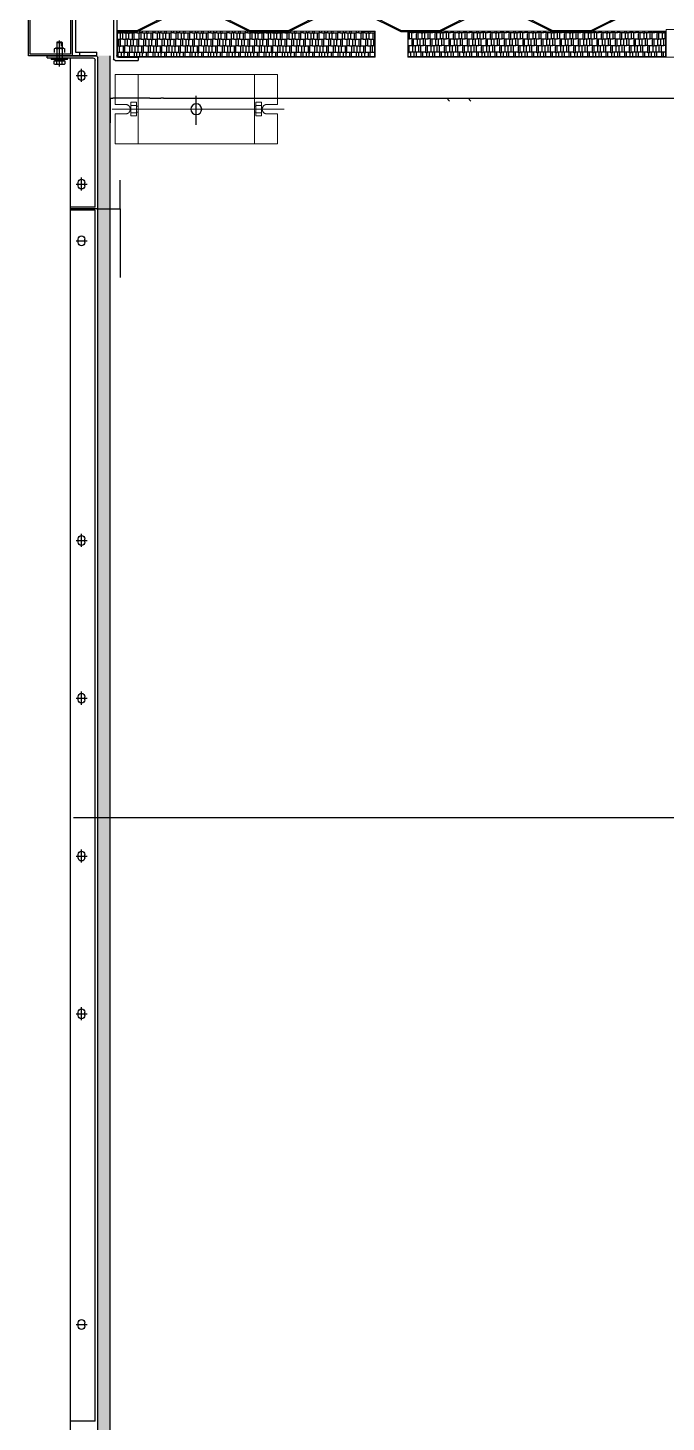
# Model space of a CAD drawing. Extents: x 758840 to 1108724, y -102573 to 143521.
# Drawn here: x 846366 to 847539, y 111976 to 114539 of the extents above; entities that cross this region are included whole.
import ezdxf

# ---------------------------------------------------------------- set-up
doc = ezdxf.new("R2010")
doc.units = 0
doc.header["$LTSCALE"] = 1000
doc.header["$MEASUREMENT"] = 0
doc.linetypes.add('AM_ISO08W050', pattern=[18, 12, -1.5, 3, -1.5])
doc.linetypes.add('CENTER', pattern=[2, 1.25, -0.25, 0.25, -0.25])
for name, color, linetype in [('$DDT_AUDIT_GENERATED_(32FF)', 7, 'Continuous'), ('$DDT_AUDIT_GENERATED_(4A3)', 7, 'Continuous'), ('$DDT_AUDIT_GENERATED_(8C3)', 7, 'Continuous'), ('$DDT_AUDIT_GENERATED_(D0B)', 7, 'Continuous'), ('$DDT_AUDIT_GENERATED_(D0E)', 7, 'Continuous'), ('$DDT_AUDIT_GENERATED_(D17)', 7, 'Continuous'), ('0825底图', 253, 'Continuous'), ('AC_EQUIPMENT', 7, 'Continuous'), ('AC_KS', 6, 'Continuous'), ('DEFAULT_1', 7, 'CENTER'), ('PUB_HATCH', 8, 'Continuous'), ('低温左上端板', 7, 'Continuous'), ('低温水室连接板', 7, 'Continuous'), ('高温左上端板', 7, 'Continuous')]:
    doc.layers.add(name, color=color, linetype=linetype)
doc.layers.add('3中心线层', color=1, linetype='CENTER', lineweight=15)
doc.layers.add('AM_7', color=4, linetype='AM_ISO08W050', lineweight=25)
pattern_1 = [(37.5, (3466259.34, 2107941.8666), (-0.125986716, 3.853647538), [0, -3.04, 0, -3.4, 0, -3.25]), (7.5, (3466259.34, 2107941.8666), (3.53955341, 5.64429213), [0, -1.64, 0, -2.74, 0, -1.05]), (327.5, (3466256.88, 2107941.8666), (6.228283724, 0.011318107), [0, -1, 0, -3.6, 0, -4.7]), (317.5, (3466256.88, 2107941.8666), (6.01225321, 1.75535113), [0, -0.5, 0, -2.36, 0, -2.7])]

# ---------------------------------------------------------------- blocks, each defined once
blk = doc.blocks.new('外六角螺栓')
for p, q in [((645253.7, -153149.9), (645253.7, -153155.5)), ((645253.7, -153155.5), (645273.4, -153155.5)), ((645271, -153148.5), (645256.1, -153148.5)), ((645258.6, -153149.9), (645258.6, -153155.5)), ((645262.9, -153155.5), (645264.7, -153158.1)), ((645263.5, -153145.1), (645263.5, -153193)), ((645268.5, -153149.9), (645268.5, -153155.5)), ((645273.4, -153155.5), (645273.4, -153149.9)), ((645248.5, -153160.6), (645248.5, -153158.1)), ((645278.5, -153158.1), (645248.5, -153158.1)), ((645248.5, -153160.6), (645278.5, -153160.6)), ((645253.7, -153160.6), (645273.4, -153160.6)), ((645258.5, -153182.6), (645258.5, -153160.6)), ((645268.5, -153180.5), (645268.5, -153160.6)), ((645268.5, -153189.1), (645268.5, -153172)), ((645278.5, -153158.1), (645278.5, -153160.6)), ((645258.5, -153189), (645258.5, -153182.6)), ((645258.5, -153189), (645268.5, -153189)), ((645259.5, -153190.1), (645258.5, -153189.1)), ((645259.5, -153182.6), (645259.5, -153190)), ((645259.5, -153190.1), (645267.5, -153190.1)), ((645267.5, -153182.6), (645267.5, -153190)), ((645267.5, -153190.1), (645268.5, -153189.1))]:
    blk.add_line(p, q)
blk.add_lwpolyline([(645271.4, -153155.5), (645255.9, -153155.5), (645255.9, -153158.1), (645271.4, -153158.1)], close=True)
for centre, radius, start, end in [((645256.2, -153151.3), 2.82, 29.385, 150.615), ((645263.5, -153157.6), 9.12, 57.4427, 122.5573), ((645270.9, -153151.3), 2.82, 29.385, 150.615)]:
    blk.add_arc(centre, radius, start, end)
blk = doc.blocks.new('外六角螺母')
for p, q in [((645253.7, -153181.1), (645253.7, -153174.6)), ((645273.4, -153174.6), (645273.4, -153181.1)), ((645271, -153182.6), (645256.1, -153182.6))]:
    blk.add_line(p, q)
for centre, radius, start, end in [((645256.2, -153179.8), 2.82, 209.385, 330.615), ((645263.5, -153173.5), 9.12, 237.4427, 302.5573), ((645270.9, -153179.8), 2.82, 209.385, 330.615)]:
    blk.add_arc(centre, radius, start, end)
blk = doc.blocks.new('侧支承')
at = {"color": 0}
for p, q in [((677496.6, -151497.3), (677431.6, -151497.3)), ((677431.6, -151497.3), (677431.6, -151577.3)), ((677496.6, -151503.3), (677437.6, -151503.3)), ((677437.6, -151503.3), (677437.6, -151571.3)), ((677496.6, -151497.3), (677496.6, -151503.3)), ((677431.6, -151577.3), (677476.6, -151577.3)), ((677437.6, -151571.3), (677476.6, -151571.3)), ((677476.6, -151577.3), (677476.6, -151571.3))]:
    blk.add_line(p, q, dxfattribs=at)
blk = doc.blocks.new('128')
for p, q in [((645016.2, -154981.3), (645054.2, -154981.3)), ((645016.2, -154983.3), (645053.7, -154983.3)), ((645053.7, -154983.3), (645121.7, -155017.3)), ((645054.2, -154981.3), (645122.2, -155015.3)), ((645192.2, -155015.3), (645260.2, -154981.3)), ((645192.7, -155017.3), (645260.7, -154983.3)), ((645260.2, -154981.3), (645332.2, -154981.3)), ((645260.7, -154983.3), (645331.7, -154983.3)), ((645331.7, -154983.3), (645399.7, -155017.3)), ((645332.2, -154981.3), (645400.2, -155015.3)), ((645470.2, -155015.3), (645538.2, -154981.3)), ((645470.7, -155017.3), (645538.7, -154983.3)), ((645538.2, -154981.3), (645610.2, -154981.3)), ((645538.7, -154983.3), (645609.7, -154983.3)), ((645609.7, -154983.3), (645677.7, -155017.3)), ((645610.2, -154981.3), (645678.2, -155015.3)), ((645748.2, -155015.3), (645816.2, -154981.3)), ((645748.7, -155017.3), (645816.7, -154983.3)), ((645816.2, -154981.3), (645888.2, -154981.3)), ((645816.7, -154983.3), (645887.7, -154983.3)), ((645887.7, -154983.3), (645955.7, -155017.3)), ((645888.2, -154981.3), (645956.2, -155015.3)), ((646026.2, -155015.3), (646094.2, -154981.3)), ((646026.7, -155017.3), (646094.7, -154983.3)), ((645121.7, -155017.3), (645192.7, -155017.3)), ((645122.2, -155015.3), (645192.2, -155015.3)), ((645399.7, -155017.3), (645470.7, -155017.3)), ((645400.2, -155015.3), (645470.2, -155015.3)), ((645677.7, -155017.3), (645713.2, -155017.3)), ((645678.2, -155015.3), (645713.2, -155015.3)), ((645713.2, -155015.3), (645748.2, -155015.3)), ((645713.2, -155017.3), (645748.7, -155017.3)), ((645955.7, -155017.3), (646026.7, -155017.3)), ((645956.2, -155015.3), (646026.2, -155015.3))]:
    blk.add_line(p, q)
at = {"color": 0}
for p, q in [((645016.2, -154983.3), (645016.2, -154981.3)), ((646094.2, -154981.3), (646132.2, -154981.3)), ((646094.7, -154983.3), (646132.2, -154983.3)), ((646132.2, -154981.3), (646132.2, -154983.3))]:
    blk.add_line(p, q, dxfattribs=at)
blk = doc.blocks.new('侧网板')
h = blk.add_hatch()
h.set_pattern_fill('AR-RSHKE', color=4, style=0)
h.set_pattern_definition([(0, (0, 50), (25.5, 12), [6, -5, 7, -3, 9, -4]), (0, (6, 50.5), (25.5, 12), [5, -19, 4, -6]), (0, (18, 49.25), (25.5, 12), [3, -31]), (90, (0, 50), (-8.5, 12), [11.5, -36.5]), (90, (6, 50), (-8.5, 12), [11.25, -36.75]), (90, (11, 50), (-8.5, 12), [10.5, -37.5]), (90, (18, 49.25), (-8.5, 12), [11.5, -36.5]), (90, (21, 49.25), (-8.5, 12), [11.5, -36.5]), (90, (30, 50), (-8.5, 12), [11, -37])])
h.paths.add_polyline_path([(44394.9, 13537.8), (44394.9, 13583.8), (44418.9, 13583.8), (44418.9, 13584.8), (44843.7, 13584.8), (44843.7, 13583.8), (44867.7, 13583.8), (44867.7, 13537.8)])
at = {"layer": '3中心线层'}
for p, q in [((44393.9, 13584.8), (44393.9, 13536.8)), ((44393.9, 13584.8), (44418.9, 13584.8)), ((44394.9, 13583.8), (44394.9, 13537.8)), ((44394.9, 13583.8), (44418.9, 13583.8)), ((44418.9, 13584.8), (44418.9, 13583.8)), ((44418.9, 13584.8), (44843.7, 13584.8)), ((44868.7, 13584.8), (44843.7, 13584.8)), ((44843.7, 13584.8), (44843.7, 13583.8)), ((44867.7, 13583.8), (44843.7, 13583.8)), ((44867.7, 13583.8), (44867.7, 13537.8)), ((44868.7, 13584.8), (44868.7, 13536.8)), ((44393.9, 13536.8), (44868.7, 13536.8)), ((44394.9, 13537.8), (44867.7, 13537.8))]:
    blk.add_line(p, q, dxfattribs=at)
blk = doc.blocks.new('11111111')
for p, q in [((7399.03, 1956.56), (7378.41, 1956.56)), ((7399.03, 1956.56), (7399.03, 1918.86)), ((7399.03, 1918.86), (7378.41, 1918.86))]:
    blk.add_line(p, q)
at = {"color": 7}
for p, q in [((7405.86, 1937.81), (7405.86, 1962.35)), ((7406.75, 1962.35), (7406.75, 1937.81)), ((7408.66, 1961.7), (7406.75, 1960.83)), ((7408.66, 1957.69), (7406.75, 1958.56))]:
    blk.add_line(p, q, dxfattribs=at)
for points in [[(7404.66, 1960.06), (7404.22, 1960.06), (7404.22, 1958.68), (7404.66, 1958.68)], [(7405.86, 1960.79), (7404.66, 1960.79), (7404.66, 1958.15), (7405.86, 1958.15)], [(7413.08, 1961.7), (7408.66, 1961.7), (7408.66, 1957.69), (7413.08, 1957.69)], [(7408.05, 1943.25), (7401.22, 1943.25), (7401.22, 1941.2), (7408.05, 1941.2)], [(7402.79, 1946.24), (7402.09, 1946.24), (7402.09, 1926.73), (7402.79, 1926.73)], [(7399.03, 1935.42), (7410.56, 1935.42), (7410.56, 1931.09), (7399.03, 1931.09)], [(7408.79, 1937.81), (7403.68, 1937.81), (7403.68, 1928.91), (7408.79, 1928.91)], [(7407.79, 1928.91), (7404.86, 1928.91), (7404.86, 1926.95), (7407.79, 1926.95)]]:
    blk.add_lwpolyline(points, close=True, dxfattribs=at)
blk = doc.blocks.new('*U110')
at = {"color": 1}
for p, q in [((34383.6, -33508.2), (34383.6, -33510.2)), ((34383.6, -33517.2), (34383.6, -33508.2)), ((34385.4, -33517.2), (34383.6, -33517.2)), ((34385.4, -33510), (34385.4, -33517.2)), ((34385.4, -33517.2), (34649.2, -33517.2)), ((34385.6, -33506.2), (34649.2, -33506.2)), ((34387.4, -33508), (34416.8, -33508)), ((34416.8, -33508), (34416.8, -33598)), ((34418.6, -33596.2), (34418.6, -33506.2)), ((34649.2, -33506.2), (34851.4, -33506.2)), ((34649.2, -33517.2), (34851.6, -33517.2)), ((34818.4, -33636.2), (34818.4, -33506.2)), ((34849.6, -33508), (34820.2, -33508)), ((34820.2, -33508), (34820.2, -33598)), ((34851.6, -33510), (34851.6, -33517.2)), ((34851.6, -33517.2), (34853.4, -33517.2)), ((34853.4, -33508.2), (34853.4, -33510.2)), ((34853.4, -33517.2), (34853.4, -33508.2)), ((34416.8, -33598), (34416.8, -33724.4)), ((34418.6, -33726.2), (34418.6, -33596.2)), ((34820.2, -33598), (34820.2, -33724.4)), ((34818.4, -33726.2), (34818.4, -33636.2)), ((34385.4, -33715.2), (34383.6, -33715.2)), ((34383.6, -33715.2), (34383.6, -33724.2)), ((34383.6, -33724.2), (34383.6, -33722.2)), ((34385.4, -33715.2), (34649.2, -33715.2)), ((34385.4, -33722.4), (34385.4, -33715.2)), ((34649.2, -33726.2), (34385.6, -33726.2)), ((34387.4, -33724.4), (34416.8, -33724.4)), ((34649.2, -33715.2), (34851.6, -33715.2)), ((34851.4, -33726.2), (34649.2, -33726.2)), ((34849.6, -33724.4), (34820.2, -33724.4)), ((34830.5, -33715.2), (34832.3, -33715.2)), ((34851.6, -33722.4), (34851.6, -33715.2)), ((34853.4, -33715.2), (34853.4, -33724.2)), ((34853.4, -33724.2), (34853.4, -33722.2))]:
    blk.add_line(p, q, dxfattribs=at)
at = {"color": 5}
for p, q in [((34649.2, -33534.2), (34418.6, -33534.2)), ((34818.4, -33534.2), (34649.2, -33534.2)), ((34649.2, -33564.2), (34418.6, -33564.2)), ((34818.4, -33564.2), (34649.2, -33564.2)), ((34649.2, -33668.2), (34418.6, -33668.2)), ((34818.4, -33668.2), (34649.2, -33668.2)), ((34649.2, -33698.2), (34418.6, -33698.2)), ((34818.4, -33698.2), (34649.2, -33698.2))]:
    blk.add_line(p, q, dxfattribs=at)
at = {"color": 1}
for centre, start, end in [((34385.6, -33508.2), 90, 180), ((34387.4, -33510), 90, 180), ((34849.6, -33510), 0, 90), ((34851.4, -33508.2), 0, 90), ((34385.6, -33724.2), 180, 270), ((34387.4, -33722.4), 180, 270), ((34849.6, -33722.4), 270, 0), ((34851.4, -33724.2), 270, 0)]:
    blk.add_arc(centre, 2, start, end, dxfattribs=at)
for points in [[(34449.6, -33517.2), (34455.4, -33514.9), (34457.1, -33511.7), (34461.8, -33510.8), (34464.6, -33506.2)], [(34787.5, -33517.2), (34781.6, -33514.9), (34779.9, -33511.7), (34775.2, -33510.8), (34772.4, -33506.2)], [(34449.6, -33715.2), (34455.4, -33717.5), (34457.1, -33720.7), (34461.8, -33721.6), (34464.6, -33726.2)], [(34787.5, -33715.2), (34781.6, -33717.5), (34779.9, -33720.7), (34775.2, -33721.6), (34772.4, -33726.2)]]:
    blk.add_spline(points, degree=3, dxfattribs=at)
at = {"color": 0, "xscale": 3, "yscale": 3, "zscale": 3}
blk.add_blockref('11111111', (12685, -39427.9), dxfattribs=at)
blk = doc.blocks.new('SSLJF')
for p, q in [((34316.8, -32389.1), (34336.8, -32389.1)), ((34316.8, -32858.7), (34336.8, -32858.7))]:
    blk.add_line(p, q)
at = {"color": 1}
for p, q in [((34272.7, -32410.4), (34349.8, -32410.4)), ((34273.5, -32834.2), (34360.2, -32834.2))]:
    blk.add_line(p, q, dxfattribs=at)
at = {"layer": 'AC_EQUIPMENT'}
for points in [[(34316.8, -32389.1), (34316.8, -32858.7)], [(34336.8, -32389.1), (34336.8, -32858.7)], [(34440.4, -32439.8), (34316.8, -32439.8)], [(34440.4, -32439.8), (34440.4, -32808)], [(34440.4, -32808), (34316.8, -32808)]]:
    blk.add_lwpolyline(points, dxfattribs=at)
at = {"layer": 'AC_KS'}
blk.add_lwpolyline([(34591.3, -32675.2), (34591.3, -32572.6), (34388.6, -32572.6), (34388.6, -32675.2)], close=True, dxfattribs=at)
blk.add_lwpolyline([(34622.1, -32623.9), (34316.8, -32623.9)], dxfattribs=at)
at = {"layer": 'AC_KS', "extrusion": (0, 0, -1)}
blk.add_ellipse((34357.9, -32546.9), major_axis=(0, 77), ratio=0.2, dxfattribs=at)
at = {"layer": 'AC_KS'}
blk.add_ellipse((34357.9, -32700.9), major_axis=(0, 77), ratio=0.2, start_param=3.141593, end_param=9.424778, dxfattribs=at)
blk = doc.blocks.new('FD61GD')
for p, q in [((24199, -16830.6), (24160, -16830.6)), ((24160, -16830.6), (24160, -16834.7)), ((24195, -16834.6), (24160, -16834.6)), ((24195, -16980.2), (24195, -16834.6)), ((24199, -16980.2), (24199, -16830.6)), ((24599.4, -16980.2), (24599.4, -16830.6)), ((24638.4, -16830.6), (24599.4, -16830.6)), ((24603.4, -16980.2), (24603.4, -16834.6)), ((24638.4, -16834.6), (24603.4, -16834.6)), ((24638.4, -16830.6), (24638.4, -16834.6)), ((24238.8, -16920.6), (24579.6, -16920.6)), ((24238.8, -16935.2), (24559.6, -16935.2)), ((24238.8, -16950.2), (24559.6, -16950.2)), ((24238.8, -16965.2), (24559.6, -16965.2)), ((24049.4, -16976.2), (24195, -16976.2)), ((24049.4, -16980.2), (24195, -16980.2)), ((24195, -16980.2), (24199, -16980.2)), ((24238.8, -16980.2), (24579.6, -16980.2)), ((24238.8, -16980.2), (24579.6, -16980.2)), ((24603.4, -16980.2), (24599.4, -16980.2))]:
    blk.add_line(p, q)
for points in [[(24238.8, -16980.2), (24238.8, -16920.6), (24199, -16920.6), (24199, -16980.2)], [(24236.8, -16978.2), (24236.8, -16922.6), (24201, -16922.6), (24201, -16978.2)], [(24599.4, -16980.2), (24599.4, -16920.6), (24559.6, -16920.6), (24559.6, -16980.2)], [(24597.4, -16978.2), (24597.4, -16922.6), (24561.6, -16922.6), (24561.6, -16978.2)]]:
    blk.add_lwpolyline(points, close=True)
for radius in [2.29, 2.29, 1.05]:
    blk.add_circle((24049.4, -16982.5), radius)
at = {"xscale": -1, "rotation": 270}
blk.add_blockref('SSLJF', (57023.3, -50927.4), dxfattribs=at)
at = {"xscale": -1}
blk.add_blockref('*U110', (59018, 16895.6), dxfattribs=at)
blk = doc.blocks.new('1221')
blk.add_line((624790.1, -174264.2), (624790.1, -174317.1))
blk.add_circle((624790.1, -174292.7), 10)
at = {"layer": '3中心线层'}
for p, q in [((624635.5, -174292.7), (624951.6, -174292.7)), ((624660.1, -174283.9), (624640.8, -174283.9)), ((624670.1, -174285.7), (624680.5, -174285.7)), ((624680.5, -174287.3), (624683.2, -174287.3)), ((624680.5, -174298), (624683.2, -174298)), ((624899.7, -174287.3), (624897, -174287.3)), ((624899.7, -174298), (624897, -174298)), ((624910.1, -174285.7), (624899.7, -174285.7)), ((624920.1, -174283.9), (624939.3, -174283.9)), ((624660.1, -174301.4), (624640.8, -174301.4)), ((624670.1, -174299.6), (624680.5, -174299.6)), ((624910.1, -174299.6), (624899.7, -174299.6)), ((624920.1, -174301.4), (624939.3, -174301.4))]:
    blk.add_line(p, q, dxfattribs=at)
for points in [[(624939.3, -174283.9), (624939.3, -174229.2), (624640.8, -174229.2), (624640.8, -174283.9)], [(624640.8, -174301.4), (624640.8, -174356.2), (624939.3, -174356.2), (624939.3, -174301.4)]]:
    blk.add_lwpolyline(points, dxfattribs=at)
for points in [[(624683.2, -174229.2), (624897, -174229.2), (624897, -174356.2), (624683.2, -174356.2)], [(624670.1, -174280.2), (624680.5, -174280.2), (624680.5, -174305.4), (624670.1, -174305.4)], [(624910.1, -174280.2), (624899.7, -174280.2), (624899.7, -174305.4), (624910.1, -174305.4)]]:
    blk.add_lwpolyline(points, close=True, dxfattribs=at)
for centre, start, end in [((624660.1, -174292.7), 270, 90), ((624920.1, -174292.7), 90, 270)]:
    blk.add_arc(centre, 8.75, start, end, dxfattribs=at)
blk = doc.blocks.new('柴发集装箱')
at = {"layer": 'AM_7'}
h = blk.add_hatch(dxfattribs=at)
h.set_pattern_fill('AR-SAND', color=256, scale=2, style=0)
h.set_pattern_definition(pattern_1)
h.paths.add_polyline_path([(4111794.4, 1941697.8), (4111817.4, 1941697.8), (4111817.4, 1944490.8), (4111794.4, 1944490.8)])
h = blk.add_hatch(dxfattribs=at)
h.set_pattern_fill('AR-SAND', color=256, scale=2, style=0)
h.set_pattern_definition(pattern_1)
h.paths.add_polyline_path([(4111794.4, 1941697.8), (4111817.4, 1941697.8), (4111817.4, 1944490.8), (4111794.4, 1944490.8)])
h = blk.add_hatch(dxfattribs=at)
h.set_pattern_fill('AR-SAND', color=256, scale=2, style=0)
h.set_pattern_definition(pattern_1)
h.paths.add_polyline_path([(4111794.4, 1941697.8), (4111817.4, 1941697.8), (4111817.4, 1944490.8), (4111794.4, 1944490.8)])
h = blk.add_hatch(dxfattribs=at)
h.set_pattern_fill('AR-SAND', color=256, scale=2, style=0)
h.set_pattern_definition(pattern_1)
h.paths.add_polyline_path([(4111794.4, 1941697.8), (4111817.4, 1941697.8), (4111817.4, 1944490.8), (4111794.4, 1944490.8)])
at = {"layer": '$DDT_AUDIT_GENERATED_(32FF)', "color": 7, "linetype": 'Continuous'}
blk.add_line((4111817.4, 1944369.7), (4111817.4, 1941825.9), dxfattribs=at)
at = {"layer": '$DDT_AUDIT_GENERATED_(4A3)', "color": 7, "linetype": 'Continuous'}
blk.add_line((4111830.4, 1941775.9), (4111822.4, 1941775.9), dxfattribs=at)
at = {"layer": '$DDT_AUDIT_GENERATED_(8C3)', "color": 7, "linetype": 'Continuous'}
for p, q in [((4111915.4, 1941775.9), (4112027.4, 1941775.9)), ((4112246.4, 1941775.9), (4112256.4, 1941775.9)), ((4112475.3, 1941775.9), (4112877.3, 1941775.9))]:
    blk.add_line(p, q, dxfattribs=at)
at = {"layer": '$DDT_AUDIT_GENERATED_(D0B)', "color": 7, "linetype": 'Continuous'}
for q in [(4111817.4, 1941820.9), (4111822.4, 1941775.9)]:
    blk.add_line((4111817.4, 1941775.9), q, dxfattribs=at)
at = {"layer": '$DDT_AUDIT_GENERATED_(D0E)', "color": 7, "linetype": 'Continuous'}
blk.add_line((4111890.4, 1941775.9), (4111910.4, 1941775.9), dxfattribs=at)
at = {"layer": '$DDT_AUDIT_GENERATED_(D17)', "color": 7, "linetype": 'Continuous'}
for p, q in [((4111890.4, 1941775.9), (4111830.4, 1941775.9)), ((4111915.4, 1941775.9), (4111910.4, 1941775.9))]:
    blk.add_line(p, q, dxfattribs=at)
for p, q in [((4111744.4, 1944490.8), (4111744.4, 1941701.8)), ((4111744.4, 1944490.8), (4111744.4, 1941701.8)), ((4111744.4, 1944490.8), (4111744.4, 1941701.8)), ((4111744.4, 1944490.8), (4111744.4, 1941701.8)), ((4111794.4, 1944491.8), (4111794.4, 1941701.8)), ((4111794.4, 1944491.8), (4111794.4, 1941701.8)), ((4111794.4, 1944491.8), (4111794.4, 1941701.8)), ((4111794.4, 1944491.8), (4111794.4, 1941701.8)), ((4111817.4, 1944491.8), (4111817.4, 1941697.8)), ((4111817.4, 1944491.8), (4111817.4, 1941697.8)), ((4111817.4, 1944491.8), (4111817.4, 1941697.8)), ((4111817.4, 1944491.8), (4111817.4, 1941697.8)), ((4111789.4, 1944207.8), (4111744.4, 1944207.8)), ((4111789.4, 1944207.8), (4111744.4, 1944207.8)), ((4111789.4, 1944207.8), (4111744.4, 1944207.8)), ((4111789.4, 1944207.8), (4111744.4, 1944207.8)), ((4111789.4, 1944207.8), (4111789.4, 1941981.8)), ((4111789.4, 1944207.8), (4111789.4, 1941981.8)), ((4111789.4, 1944207.8), (4111789.4, 1941981.8)), ((4111789.4, 1944207.8), (4111789.4, 1941981.8)), ((4111758.4, 1944032.8), (4111758.4, 1944026.8)), ((4111758.4, 1944032.8), (4111758.4, 1944026.8)), ((4111758.4, 1944032.8), (4111758.4, 1944026.8)), ((4111758.4, 1944032.8), (4111758.4, 1944026.8)), ((4111770.4, 1944032.8), (4111770.4, 1944026.8)), ((4111770.4, 1944032.8), (4111770.4, 1944026.8)), ((4111770.4, 1944032.8), (4111770.4, 1944026.8)), ((4111770.4, 1944032.8), (4111770.4, 1944026.8)), ((4111764.4, 1943470.5), (4111764.4, 1943446.5)), ((4111764.4, 1943470.5), (4111764.4, 1943446.5)), ((4111764.4, 1943470.5), (4111764.4, 1943446.5)), ((4111764.4, 1943470.5), (4111764.4, 1943446.5)), ((4111758.4, 1943461.8), (4111758.4, 1943455.8)), ((4111758.4, 1943461.8), (4111758.4, 1943455.8)), ((4111758.4, 1943461.8), (4111758.4, 1943455.8)), ((4111758.4, 1943461.8), (4111758.4, 1943455.8)), ((4111770.4, 1943461.8), (4111770.4, 1943455.8)), ((4111770.4, 1943461.8), (4111770.4, 1943455.8)), ((4111770.4, 1943461.8), (4111770.4, 1943455.8)), ((4111770.4, 1943461.8), (4111770.4, 1943455.8)), ((4111764.4, 1943180.5), (4111764.4, 1943156.5)), ((4111764.4, 1943180.5), (4111764.4, 1943156.5)), ((4111764.4, 1943180.5), (4111764.4, 1943156.5)), ((4111764.4, 1943180.5), (4111764.4, 1943156.5)), ((4111758.4, 1943171.8), (4111758.4, 1943165.8)), ((4111758.4, 1943171.8), (4111758.4, 1943165.8)), ((4111758.4, 1943171.8), (4111758.4, 1943165.8)), ((4111758.4, 1943171.8), (4111758.4, 1943165.8)), ((4111770.4, 1943171.8), (4111770.4, 1943165.8)), ((4111770.4, 1943171.8), (4111770.4, 1943165.8)), ((4111770.4, 1943171.8), (4111770.4, 1943165.8)), ((4111770.4, 1943171.8), (4111770.4, 1943165.8)), ((4111758.4, 1942881.8), (4111758.4, 1942875.8)), ((4111758.4, 1942881.8), (4111758.4, 1942875.8)), ((4111758.4, 1942881.8), (4111758.4, 1942875.8)), ((4111758.4, 1942881.8), (4111758.4, 1942875.8)), ((4111764.4, 1942890.5), (4111764.4, 1942866.5)), ((4111764.4, 1942890.5), (4111764.4, 1942866.5)), ((4111764.4, 1942890.5), (4111764.4, 1942866.5)), ((4111764.4, 1942890.5), (4111764.4, 1942866.5)), ((4111770.4, 1942881.8), (4111770.4, 1942875.8)), ((4111770.4, 1942881.8), (4111770.4, 1942875.8)), ((4111770.4, 1942881.8), (4111770.4, 1942875.8)), ((4111770.4, 1942881.8), (4111770.4, 1942875.8)), ((4111758.4, 1942591.8), (4111758.4, 1942585.8)), ((4111758.4, 1942591.8), (4111758.4, 1942585.8)), ((4111758.4, 1942591.8), (4111758.4, 1942585.8)), ((4111758.4, 1942591.8), (4111758.4, 1942585.8)), ((4111764.4, 1942600.5), (4111764.4, 1942576.5)), ((4111764.4, 1942600.5), (4111764.4, 1942576.5)), ((4111764.4, 1942600.5), (4111764.4, 1942576.5)), ((4111764.4, 1942600.5), (4111764.4, 1942576.5)), ((4111770.4, 1942591.8), (4111770.4, 1942585.8)), ((4111770.4, 1942591.8), (4111770.4, 1942585.8)), ((4111770.4, 1942591.8), (4111770.4, 1942585.8)), ((4111770.4, 1942591.8), (4111770.4, 1942585.8)), ((4111758.4, 1942040.8), (4111758.4, 1942034.8)), ((4111758.4, 1942040.8), (4111758.4, 1942034.8)), ((4111758.4, 1942040.8), (4111758.4, 1942034.8)), ((4111758.4, 1942040.8), (4111758.4, 1942034.8)), ((4111770.4, 1942040.8), (4111770.4, 1942034.8)), ((4111770.4, 1942040.8), (4111770.4, 1942034.8)), ((4111770.4, 1942040.8), (4111770.4, 1942034.8)), ((4111770.4, 1942040.8), (4111770.4, 1942034.8)), ((4111789.4, 1941981.8), (4111744.4, 1941981.8)), ((4111789.4, 1941981.8), (4111744.4, 1941981.8)), ((4111789.4, 1941981.8), (4111744.4, 1941981.8)), ((4111789.4, 1941981.8), (4111744.4, 1941981.8)), ((4111792.4, 1941978.8), (4111744.4, 1941978.8)), ((4111792.4, 1941978.8), (4111744.4, 1941978.8)), ((4111792.4, 1941978.8), (4111744.4, 1941978.8)), ((4111792.4, 1941978.8), (4111744.4, 1941978.8)), ((4111789.4, 1941975.8), (4111744.4, 1941975.8)), ((4111789.4, 1941975.8), (4111744.4, 1941975.8)), ((4111789.4, 1941975.8), (4111744.4, 1941975.8)), ((4111789.4, 1941975.8), (4111744.4, 1941975.8)), ((4111789.4, 1941975.8), (4111789.4, 1941705.8)), ((4111789.4, 1941975.8), (4111789.4, 1941705.8)), ((4111789.4, 1941975.8), (4111789.4, 1941705.8)), ((4111789.4, 1941975.8), (4111789.4, 1941705.8)), ((4111758.4, 1941936.6), (4111758.4, 1941930.6)), ((4111758.4, 1941936.6), (4111758.4, 1941930.6)), ((4111758.4, 1941936.6), (4111758.4, 1941930.6)), ((4111758.4, 1941936.6), (4111758.4, 1941930.6)), ((4111764.4, 1941945.3), (4111764.4, 1941921.3)), ((4111764.4, 1941945.3), (4111764.4, 1941921.3)), ((4111764.4, 1941945.3), (4111764.4, 1941921.3)), ((4111764.4, 1941945.3), (4111764.4, 1941921.3)), ((4111770.4, 1941936.6), (4111770.4, 1941930.6)), ((4111770.4, 1941936.6), (4111770.4, 1941930.6)), ((4111770.4, 1941936.6), (4111770.4, 1941930.6)), ((4111770.4, 1941936.6), (4111770.4, 1941930.6)), ((4111764.4, 1941745.9), (4111764.4, 1941721.9)), ((4111764.4, 1941745.9), (4111764.4, 1941721.9)), ((4111764.4, 1941745.9), (4111764.4, 1941721.9)), ((4111764.4, 1941745.9), (4111764.4, 1941721.9)), ((4111758.4, 1941737.2), (4111758.4, 1941731.2)), ((4111758.4, 1941737.2), (4111758.4, 1941731.2)), ((4111758.4, 1941737.2), (4111758.4, 1941731.2)), ((4111758.4, 1941737.2), (4111758.4, 1941731.2)), ((4111770.4, 1941737.2), (4111770.4, 1941731.2)), ((4111770.4, 1941737.2), (4111770.4, 1941731.2)), ((4111770.4, 1941737.2), (4111770.4, 1941731.2)), ((4111770.4, 1941737.2), (4111770.4, 1941731.2))]:
    blk.add_line(p, q)
at = {"ltscale": 20}
for p, q in [((4111754.9, 1944029.8), (4111774.9, 1944029.8)), ((4111754.9, 1944029.8), (4111774.9, 1944029.8)), ((4111754.9, 1944029.8), (4111774.9, 1944029.8)), ((4111754.9, 1944029.8), (4111774.9, 1944029.8)), ((4111754.9, 1943458.8), (4111774.9, 1943458.8)), ((4111754.9, 1943458.8), (4111774.9, 1943458.8)), ((4111754.9, 1943458.8), (4111774.9, 1943458.8)), ((4111754.9, 1943458.8), (4111774.9, 1943458.8)), ((4111754.9, 1943168.8), (4111774.9, 1943168.8)), ((4111754.9, 1943168.8), (4111774.9, 1943168.8)), ((4111754.9, 1943168.8), (4111774.9, 1943168.8)), ((4111754.9, 1943168.8), (4111774.9, 1943168.8)), ((4111754.9, 1942878.8), (4111774.9, 1942878.8)), ((4111754.9, 1942878.8), (4111774.9, 1942878.8)), ((4111754.9, 1942878.8), (4111774.9, 1942878.8)), ((4111754.9, 1942878.8), (4111774.9, 1942878.8)), ((4111754.9, 1942588.8), (4111774.9, 1942588.8)), ((4111754.9, 1942588.8), (4111774.9, 1942588.8)), ((4111754.9, 1942588.8), (4111774.9, 1942588.8)), ((4111754.9, 1942588.8), (4111774.9, 1942588.8)), ((4111754.9, 1942037.8), (4111774.9, 1942037.8)), ((4111754.9, 1942037.8), (4111774.9, 1942037.8)), ((4111754.9, 1942037.8), (4111774.9, 1942037.8)), ((4111754.9, 1942037.8), (4111774.9, 1942037.8)), ((4111754.9, 1941933.6), (4111774.9, 1941933.6)), ((4111754.9, 1941933.6), (4111774.9, 1941933.6)), ((4111754.9, 1941933.6), (4111774.9, 1941933.6)), ((4111754.9, 1941933.6), (4111774.9, 1941933.6)), ((4111754.9, 1941734.2), (4111774.9, 1941734.2)), ((4111754.9, 1941734.2), (4111774.9, 1941734.2)), ((4111754.9, 1941734.2), (4111774.9, 1941734.2)), ((4111754.9, 1941734.2), (4111774.9, 1941734.2))]:
    blk.add_line(p, q, dxfattribs=at)
at = {"color": 0}
for p, q in [((4111835.5, 1941978.8), (4111835.5, 1942105.5)), ((4111835.5, 1941978.8), (4111835.5, 1942105.5)), ((4111835.5, 1941978.8), (4111835.5, 1942105.5)), ((4111835.5, 1941978.8), (4111835.5, 1942105.5)), ((4111794.4, 1942024.1), (4111794.4, 1941978.8)), ((4111794.4, 1942024.1), (4111794.4, 1941978.8)), ((4111794.4, 1942024.1), (4111794.4, 1941978.8)), ((4111794.4, 1942024.1), (4111794.4, 1941978.8)), ((4111792.4, 1941978.8), (4111835.5, 1941978.8)), ((4111792.4, 1941978.8), (4111835.5, 1941978.8)), ((4111792.4, 1941978.8), (4111835.5, 1941978.8)), ((4111792.4, 1941978.8), (4111835.5, 1941978.8)), ((4111794.4, 1941978.8), (4111835.5, 1941978.8)), ((4111794.4, 1941978.8), (4111835.5, 1941978.8)), ((4111794.4, 1941978.8), (4111835.5, 1941978.8)), ((4111794.4, 1941978.8), (4111835.5, 1941978.8)), ((4111835.5, 1941978.8), (4111835.5, 1941926.6)), ((4111835.5, 1941978.8), (4111835.5, 1941926.6)), ((4111835.5, 1941978.8), (4111835.5, 1941926.6)), ((4111835.5, 1941978.8), (4111835.5, 1941926.6)), ((4111701.4, 1941701.8), (4111785.4, 1941701.8)), ((4111701.4, 1941701.8), (4111701.4, 1941697.8)), ((4111701.4, 1941701.8), (4111785.4, 1941701.8)), ((4111701.4, 1941701.8), (4111701.4, 1941697.8)), ((4111701.4, 1941701.8), (4111785.4, 1941701.8)), ((4111701.4, 1941701.8), (4111701.4, 1941697.8)), ((4111701.4, 1941701.8), (4111785.4, 1941701.8)), ((4111701.4, 1941701.8), (4111701.4, 1941697.8)), ((4111701.4, 1941697.8), (4111790.4, 1941697.8)), ((4111701.4, 1941697.8), (4111761.4, 1941697.8)), ((4111701.4, 1941697.8), (4111790.4, 1941697.8)), ((4111701.4, 1941697.8), (4111761.4, 1941697.8)), ((4111701.4, 1941697.8), (4111790.4, 1941697.8)), ((4111701.4, 1941697.8), (4111761.4, 1941697.8)), ((4111701.4, 1941697.8), (4111790.4, 1941697.8)), ((4111701.4, 1941697.8), (4111761.4, 1941697.8)), ((4111761.4, 1941697.8), (4111761.4, 1941691.8)), ((4111761.4, 1941697.8), (4111761.4, 1941691.8)), ((4111761.4, 1941697.8), (4111761.4, 1941691.8)), ((4111761.4, 1941697.8), (4111761.4, 1941691.8)), ((4111823.4, 1941620.2), (4111823.4, 1941703.2)), ((4111826.4, 1941706.2), (4111868.4, 1941706.2)), ((4111832.4, 1941700.2), (4111868.4, 1941700.2)), ((4111868.4, 1941700.2), (4111868.4, 1941706.2)), ((4111829.4, 1941614.2), (4111829.4, 1941689.2))]:
    blk.add_line(p, q, dxfattribs=at)
for points in [[(4111747.4, 1941597.8), (4111747.4, 1941697.8), (4111667.4, 1941697.8), (4111667.4, 1941597.8)], [(4111744.4, 1941600.8), (4111744.4, 1941694.8), (4111670.4, 1941694.8), (4111670.4, 1941600.8)]]:
    blk.add_lwpolyline(points, close=True)
for centre, start, end in [((4111764.4, 1944032.8), 0, 180), ((4111764.4, 1944032.8), 0, 180), ((4111764.4, 1944032.8), 0, 180), ((4111764.4, 1944032.8), 0, 180), ((4111764.4, 1944026.8), 180, 0), ((4111764.4, 1944026.8), 180, 0), ((4111764.4, 1944026.8), 180, 0), ((4111764.4, 1944026.8), 180, 0), ((4111764.4, 1943461.8), 0, 180), ((4111764.4, 1943461.8), 0, 180), ((4111764.4, 1943461.8), 0, 180), ((4111764.4, 1943461.8), 0, 180), ((4111764.4, 1943455.8), 180, 0), ((4111764.4, 1943455.8), 180, 0), ((4111764.4, 1943455.8), 180, 0), ((4111764.4, 1943455.8), 180, 0), ((4111764.4, 1943171.8), 0, 180), ((4111764.4, 1943171.8), 0, 180), ((4111764.4, 1943171.8), 0, 180), ((4111764.4, 1943171.8), 0, 180), ((4111764.4, 1943165.8), 180, 0), ((4111764.4, 1943165.8), 180, 0), ((4111764.4, 1943165.8), 180, 0), ((4111764.4, 1943165.8), 180, 0), ((4111764.4, 1942881.8), 0, 180), ((4111764.4, 1942881.8), 0, 180), ((4111764.4, 1942881.8), 0, 180), ((4111764.4, 1942881.8), 0, 180), ((4111764.4, 1942875.8), 180, 0), ((4111764.4, 1942875.8), 180, 0), ((4111764.4, 1942875.8), 180, 0), ((4111764.4, 1942875.8), 180, 0), ((4111764.4, 1942591.8), 0, 180), ((4111764.4, 1942591.8), 0, 180), ((4111764.4, 1942591.8), 0, 180), ((4111764.4, 1942591.8), 0, 180), ((4111764.4, 1942585.8), 180, 0), ((4111764.4, 1942585.8), 180, 0), ((4111764.4, 1942585.8), 180, 0), ((4111764.4, 1942585.8), 180, 0), ((4111764.4, 1942040.8), 0, 180), ((4111764.4, 1942040.8), 0, 180), ((4111764.4, 1942040.8), 0, 180), ((4111764.4, 1942040.8), 0, 180), ((4111764.4, 1942034.8), 180, 0), ((4111764.4, 1942034.8), 180, 0), ((4111764.4, 1942034.8), 180, 0), ((4111764.4, 1942034.8), 180, 0), ((4111764.4, 1941936.6), 0, 180), ((4111764.4, 1941936.6), 0, 180), ((4111764.4, 1941936.6), 0, 180), ((4111764.4, 1941936.6), 0, 180), ((4111764.4, 1941930.6), 180, 0), ((4111764.4, 1941930.6), 180, 0), ((4111764.4, 1941930.6), 180, 0), ((4111764.4, 1941930.6), 180, 0), ((4111764.4, 1941737.2), 0, 180), ((4111764.4, 1941737.2), 0, 180), ((4111764.4, 1941737.2), 0, 180), ((4111764.4, 1941737.2), 0, 180), ((4111764.4, 1941731.2), 180, 0), ((4111764.4, 1941731.2), 180, 0), ((4111764.4, 1941731.2), 180, 0), ((4111764.4, 1941731.2), 180, 0)]:
    blk.add_arc(centre, 6, start, end)
for centre, radius, start, end in [((4111785.4, 1941705.8), 4, 270, 0), ((4111785.4, 1941705.8), 4, 270, 0), ((4111785.4, 1941705.8), 4, 270, 0), ((4111785.4, 1941705.8), 4, 270, 0), ((4111790.4, 1941701.8), 4, 270, 0), ((4111790.4, 1941701.8), 4, 270, 0), ((4111790.4, 1941701.8), 4, 270, 0), ((4111790.4, 1941701.8), 4, 270, 0), ((4111826.4, 1941703.2), 3, 90, 180), ((4111832.4, 1941697.2), 3, 90, 180)]:
    blk.add_arc(centre, radius, start, end, dxfattribs=at)
at = {"layer": '3中心线层'}
for p, q in [((4112838.9, 1941700.2), (4113197.9, 1941700.2)), ((4112838.9, 1941649.2), (4112838.9, 1941700.2)), ((4112838.9, 1941649.2), (4112863.9, 1941649.2))]:
    blk.add_line(p, q, dxfattribs=at)
at = {"layer": 'DEFAULT_1', "color": 7}
blk.add_line((4111749.7, 1943097.8), (4118060, 1943097.8), dxfattribs=at)
at = {"layer": '低温左上端板', "color": 7, "linetype": 'Continuous'}
for p, q in [((4112256.4, 1941775.9), (4112295.9, 1941775.9)), ((4112435.8, 1941775.9), (4112475.3, 1941775.9)), ((4112475.3, 1941775.9), (4112480.3, 1941780.9))]:
    blk.add_line(p, q, dxfattribs=at)
at = {"layer": '低温水室连接板', "color": 7, "linetype": 'Continuous'}
for p, q in [((4112295.9, 1941775.9), (4112435.8, 1941775.9)), ((4112435.8, 1941775.9), (4112440.8, 1941780.9))]:
    blk.add_line(p, q, dxfattribs=at)
at = {"layer": '高温左上端板', "color": 7, "linetype": 'Continuous'}
blk.add_line((4112027.4, 1941775.9), (4112246.4, 1941775.9), dxfattribs=at)
at = {"rotation": 180}
for name, p in [('FD61GD', (4135761.8, 1927613.6)), ('侧网板', (4157232.8, 1955237))]:
    blk.add_blockref(name, p, dxfattribs=at)
blk.add_blockref('1221', (3487185.3, 2116088.6))
at = {"color": 0}
for name, p in [('外六角螺栓', (3466460.4, 2094862.4)), ('外六角螺栓', (3466460.4, 2094862.4)), ('外六角螺栓', (3466460.4, 2094862.4)), ('外六角螺栓', (3466460.4, 2094862.4)), ('外六角螺母', (3466460.4, 2094866.4)), ('外六角螺母', (3466460.4, 2094866.4)), ('外六角螺母', (3466460.4, 2094866.4)), ('外六角螺母', (3466460.4, 2094866.4)), ('128', (3466813.2, 2096634.5))]:
    blk.add_blockref(name, p, dxfattribs=at)
at = {"color": 0, "xscale": -1, "rotation": 180}
blk.add_blockref('侧支承', (3434315.8, 1790119.9), dxfattribs=at)
at = {"xscale": -1, "rotation": 180}
blk.add_blockref('侧网板', (4067435.5, 1955237), dxfattribs=at)

msp = doc.modelspace()

# ---------------------------------------------------------------- hatches: boundary and pattern name
at = {"layer": 'PUB_HATCH', "ltscale": 5}
h = msp.add_hatch(dxfattribs=at)
h.set_pattern_fill('AR-CONC', color=256, scale=500)
h.set_pattern_definition([(50, (17972.44, 56052.85), (910.92334, -79.6954), [95.25, -1047.75]), (355, (17972.4, 56052.85), (-176.2141, 955.2832), [76.2, -838.2]), (100.451, (18048.35, 56046.2), (734.7125, 875.5834), [80.95, -890.45]), (46.1842, (17972.4, 56306.9), (1355.3952, -210.2116), [142.875, -1571.625]), (96.6356, (18085.4, 56289.3), (1187.0212, 1237.1278), [121.425, -1335.675]), (351.184, (17972.4, 56306.9), (1187.023, 1237.1256), [114.3, -1257.3]), (21, (18099.44, 56243.35), (758.0744, -511.3276), [95.25, -1047.75]), (326, (18099.4, 56243.35), (309.0101, 920.9398), [76.2, -838.2]), (71.4514, (18162.6, 56200.7), (1067.0825, 409.6143), [80.95, -890.45]), (37.5, (17972.44, 56052.85), (15.44302, 422.7752), [0, -828.04, 0, -850.9, 0, -841.375]), (7.5, (17972.44, 56052.85), (334.09831, 500.90287), [0, -485.14, 0, -808.99, 0, -320.675]), (327.5, (17689.23, 56052.85), (677.95298, -28.64372), [0, -317.5, 0, -990.6, 0, -1314.45]), (317.5, (17562.23, 56052.85), (740.6459, 127.13246), [0, -412.75, 0, -657.86, 0, -933.45])])
edge = h.paths.add_edge_path()
edge.add_arc((792333.02, 100837.52), 15000, 90, 91.910213, ccw=False)
edge.add_line((792333.02, 115837.52), (794133.02, 115837.52))
edge.add_line((794133.02, 115837.52), (794133.02, 109837.52))
edge.add_line((794133.02, 109837.52), (847633.02, 109837.52))
edge.add_line((847633.02, 109837.52), (847633.02, 102837.52))
edge.add_line((847633.02, 102837.52), (791833.02, 102837.52))
edge.add_line((791833.02, 102837.52), (791833.02, 115829.18))

# ---------------------------------------------------------------- block references
at = {"layer": '0825底图', "xscale": -1, "rotation": 180}
msp.add_blockref('柴发集装箱', (-3265299.92, 2056185.32), dxfattribs=at)

doc.saveas('drawing.dxf')
